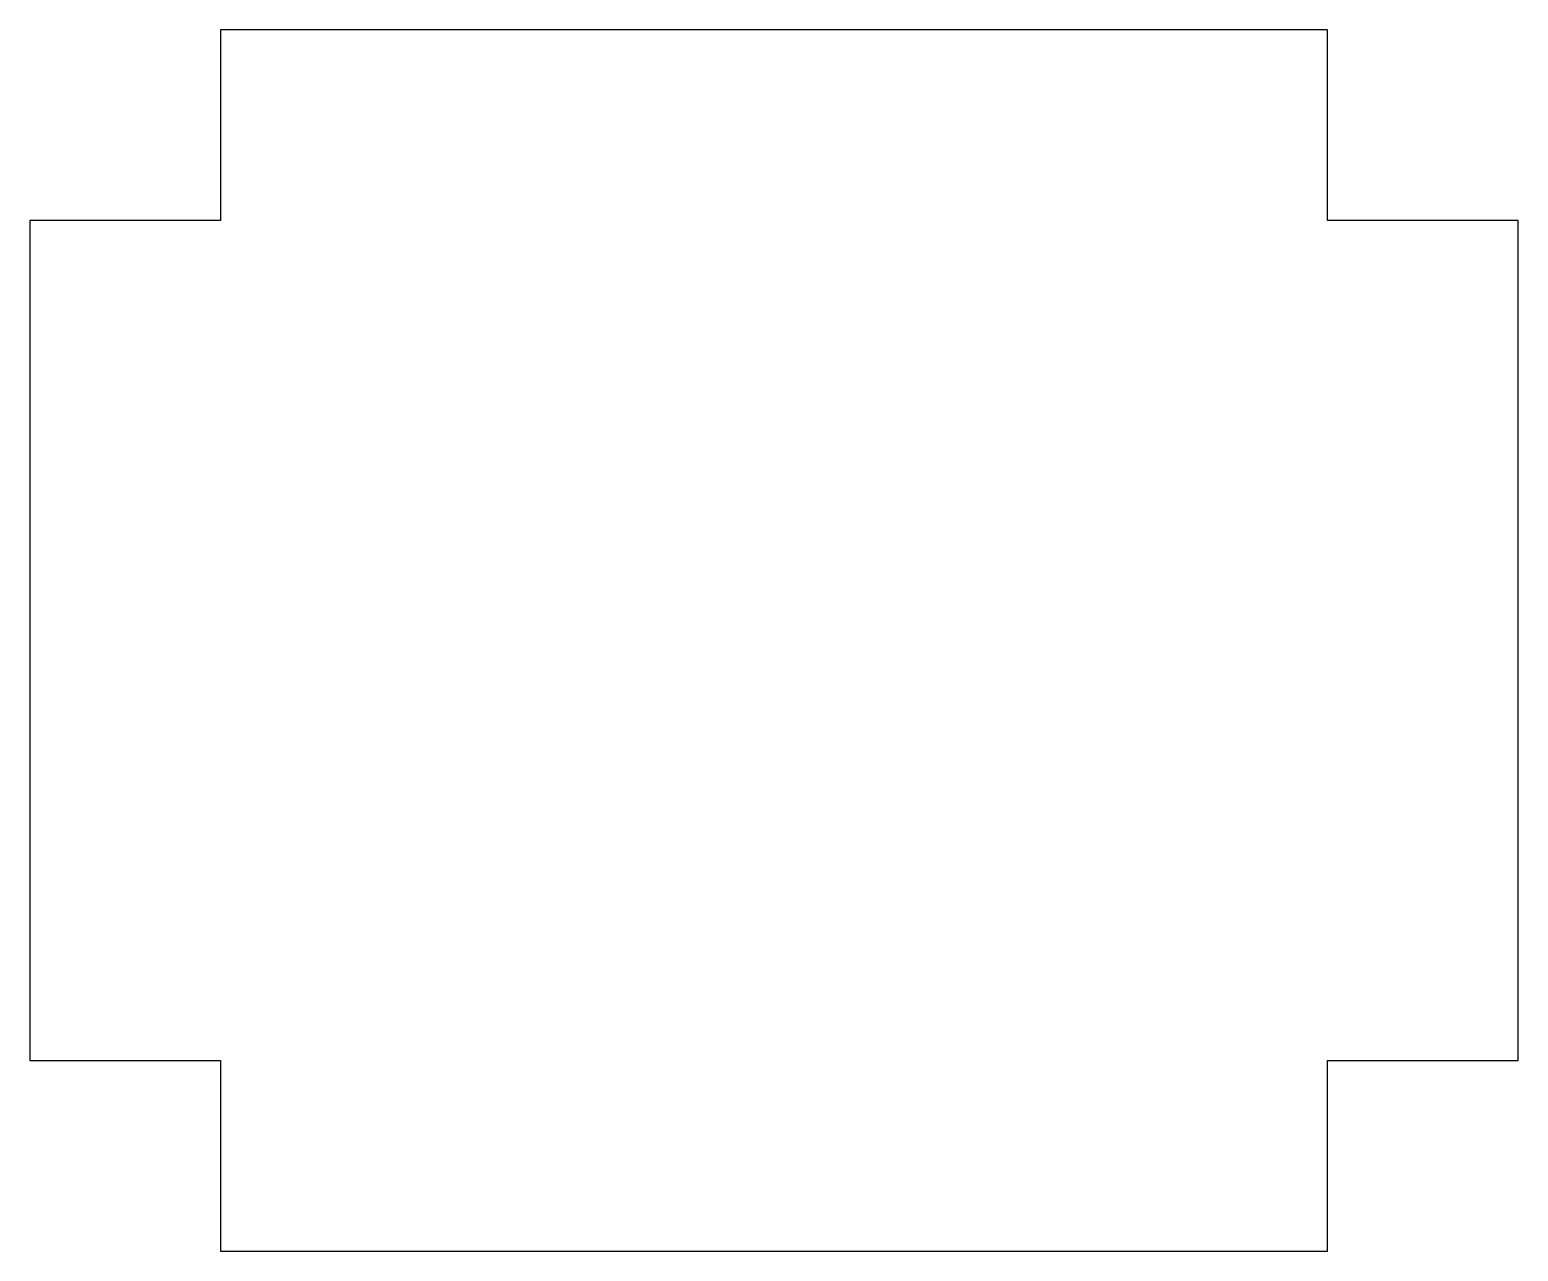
# Model space of a CAD drawing. Header units: millimetres. Extents: x -39 to 39, y -32 to 32.
import ezdxf

# ---------------------------------------------------------------- set-up
doc = ezdxf.new("R2010")
doc.units = ezdxf.units.MM

msp = doc.modelspace()

# ---------------------------------------------------------------- linework, layer by layer
for p, q in [((29, 32), (-29, 32)), ((-29, 32), (-29, 22)), ((29, 22), (29, 32)), ((-29, 22), (-39, 22)), ((-39, 22), (-39, -22)), ((39, 22), (29, 22)), ((39, -22), (39, 22)), ((-39, -22), (-29, -22)), ((-29, -22), (-29, -32)), ((29, -32), (29, -22)), ((29, -22), (39, -22)), ((-29, -32), (29, -32))]:
    msp.add_line(p, q)

doc.saveas('drawing.dxf')
